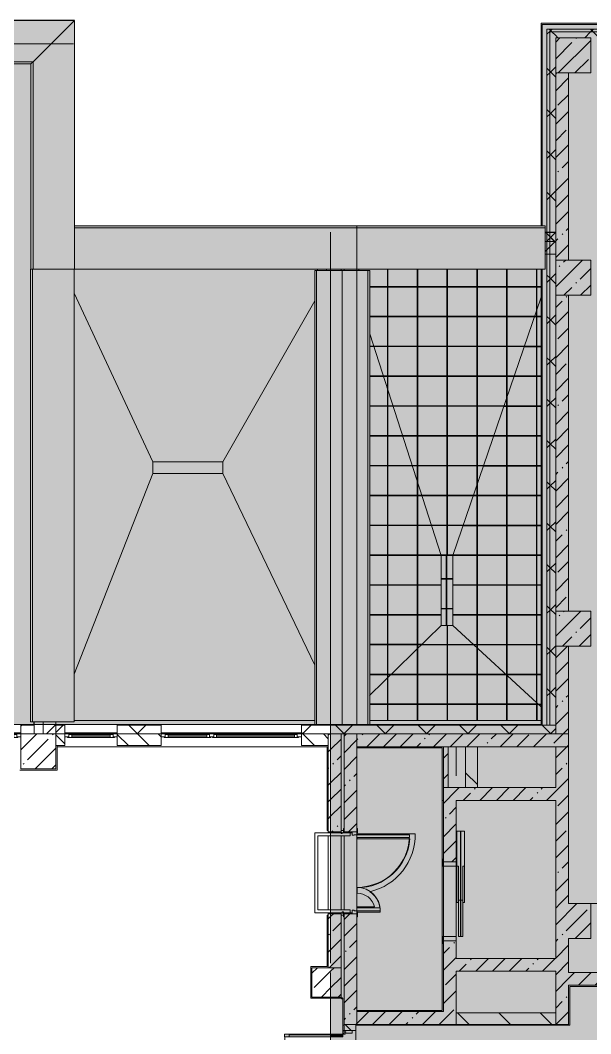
# Model space of a CAD drawing. Header units: millimetres. Extents: x -8624 to 200327, y -8553 to 29000.
# Drawn here: x 33000 to 42760, y 10073 to 27400 of the extents above; entities that cross this region are included whole.
import ezdxf

# ---------------------------------------------------------------- set-up
doc = ezdxf.new("R2010")
doc.units = ezdxf.units.MM
doc.linetypes.add('200_ШТРИХ__ш1_п0_6_', pattern=[800, 500, -300])
doc.linetypes.add('Осевая', pattern=[15875, 3175, -2381.25, 7937.5, -2381.25])
for name, color, linetype, lineweight in [('A-DETL', 7, 'Continuous', 5), ('A-DETL-MBND-1', 7, '200_ШТРИХ__ш1_п0_6_', 9), ('A-GENM', 7, 'Continuous', 5), ('A-GLAZ', 7, 'Continuous', 5), ('A-ROOF-PATT', 7, 'Continuous', 5), ('A-WALL', 7, 'Continuous', 5), ('A-WALL-3', 7, 'Continuous', 9), ('I-WALL', 7, 'Continuous', 5), ('S-COLS', 7, 'Continuous', 5), ('Оси', 7, 'Continuous', 9), ('Оси-2', 7, 'Осевая', 9)]:
    doc.layers.add(name, color=color, linetype=linetype, lineweight=lineweight)
doc.layers.add('A-DETL-GENF-1', color=7, linetype='Continuous', lineweight=9, true_color=0xc0c0c0, transparency=0.4)
for name, color, linetype, lineweight, true_color in [('A-DETL-GENF-2', 7, 'Continuous', 5, 0xaaaaaa), ('A-DETL-GENF-3', 7, 'Continuous', 5, 0xb7b7b7), ('A-DETL-GENF-4', 7, 'Continuous', 5, 0xe2e2e2), ('A-DOOR-1', 7, 'Continuous', 5, 0xaaaaaa), ('A-DOOR-2', 7, 'Continuous', 5, 0xe2e2e2), ('A-DOOR-3', 7, 'Continuous', 5, 0xb7b7b7), ('A-DOOR-FRAM-1', 7, 'Continuous', 5, 0xe2e2e2), ('A-DOOR-FRAM-3', 7, 'Continuous', 5, 0xb7b7b7), ('A-FLOR-1', 7, 'Continuous', 5, 0xb7b7b7), ('A-FLOR-2', 7, 'Continuous', 5, 0xaaaaaa), ('A-GENM-1', 7, 'Continuous', 5, 0x737373), ('A-GENM-2', 7, 'Continuous', 5, 0xa1a1a1), ('A-GLAZ-CWMG-1', 7, 'Continuous', 5, 0x737373), ('A-ROOF-1', 7, 'Continuous', 5, 0x737373), ('A-WALL-1', 7, 'Continuous', 5, 0x737373), ('A-WALL-2', 7, 'Continuous', 9, 0x737373), ('I-WALL-2', 7, 'Continuous', 5, 0x737373), ('I-WALL-4', 7, 'Continuous', 5, 0xa1a1a1), ('S-COLS-1', 7, 'Continuous', 5, 0x737373)]:
    doc.layers.add(name, color=color, linetype=linetype, lineweight=lineweight, true_color=true_color)
pattern_1 = [(45, (0, 0), (-353.5534, 353.5534), []), (135, (0, 0), (-353.5534, -353.5534), [])]
pattern_2 = [(45, (0, 0), (-285.123, 285.123), []), (45, (285.12, 0), (-285.123, 285.123), [504.031, -100.806, 16.764, -84.042])]
pattern_3 = [(45, (-38240, -10950), (-285.123, 285.123), []), (45, (-37954.88, -10950), (-285.123, 285.123), [504.031, -100.806, 16.764, -84.042])]
pattern_4 = [(135, (0, 0), (-353.5534, -353.5534), [])]

# ---------------------------------------------------------------- blocks, each defined once
blk = doc.blocks.new('парапет1 - парапет-18629556-3_1_2_птичка копия 1')
at = {"layer": 'A-GENM'}
blk.add_line((-2411, 27400), (33928, 27400), dxfattribs=at)
at = {"layer": 'A-GENM-1'}
for p, q in [((33926, 27398), (33219, 26691)), ((33928, 27398), (33928, 23147)), ((33219, 26691), (-1702, 26691)), ((33219, 26691), (33183, 26655)), ((33219, 23147), (33219, 26691)), ((-1665, 26654), (33182, 26654)), ((33182, 26654), (33182, 23147)), ((33928, 23147), (33920, 23147))]:
    blk.add_line(p, q, dxfattribs=at)
blk.add_open_spline([(33183, 26655), (33182, 26654), (33182, 26654), (33182, 26654), (33182, 26654)], degree=3, dxfattribs=at)
blk = doc.blocks.new('BSC_Колонна _Прямоугольная - 600х600-V22-3_1_2_птичка копия 1')
at = {"layer": 'S-COLS'}
h = blk.add_hatch(dxfattribs=at)
h.set_pattern_fill('FP_32', color=256, style=0, pattern_type=2)
h.set_pattern_definition([(45, (-42460, -26800), (-285.123, 285.123), []), (45, (-42174.88, -26800), (-285.123, 285.123), [504.031, -100.806, 16.764, -84.042])])
h.paths.add_polyline_path([(-300, -300), (300, -300), (300, 300), (-300, 300), (-300, 231)])
at = {"layer": 'S-COLS-1'}
for p, q in [((300, 300), (-300, 300)), ((-300, 300), (-300, -300)), ((300, -300), (300, 300)), ((-300, -300), (300, -300))]:
    blk.add_line(p, q, dxfattribs=at)
blk = doc.blocks.new('BSC_Колонна _Прямоугольная - 600х600-V27-3_1_2_птичка копия 1')
at = {"layer": 'S-COLS'}
h = blk.add_hatch(dxfattribs=at)
h.set_pattern_fill('FP_38', color=256, style=0, pattern_type=2)
h.set_pattern_definition([(45, (-42460, -17000), (-285.123, 285.123), []), (45, (-42174.88, -17000), (-285.123, 285.123), [504.031, -100.806, 16.764, -84.042])])
h.paths.add_polyline_path([(-300, -300), (300, -300), (300, 300), (-300, 300)])
at = {"layer": 'S-COLS-1'}
for p, q in [((300, 300), (-300, 300)), ((-300, 300), (-300, -300)), ((300, -300), (300, 300)), ((-300, -300), (300, -300))]:
    blk.add_line(p, q, dxfattribs=at)
blk = doc.blocks.new('BSC_Колонна _Прямоугольная - 600х600-V28-3_1_2_птичка копия 1')
at = {"layer": 'S-COLS'}
h = blk.add_hatch(dxfattribs=at)
h.set_pattern_fill('FP_39', color=256, style=0, pattern_type=2)
h.set_pattern_definition([(45, (-42460, -23000), (-285.123, 285.123), []), (45, (-42174.88, -23000), (-285.123, 285.123), [504.031, -100.806, 16.764, -84.042])])
h.paths.add_polyline_path([(-300, -300), (300, -300), (300, 300), (-300, 300), (-300, 16)])
at = {"layer": 'S-COLS-1'}
for p, q in [((300, 300), (-300, 300)), ((-300, 300), (-300, -300)), ((300, -300), (300, 300)), ((-300, -300), (300, -300))]:
    blk.add_line(p, q, dxfattribs=at)
blk = doc.blocks.new('BSC_Колонна _Прямоугольная - 600х600-V43-3_1_2_птичка копия 1')
at = {"layer": 'S-COLS'}
h = blk.add_hatch(dxfattribs=at)
h.set_pattern_fill('FP_51', color=256, style=0, pattern_type=2)
h.set_pattern_definition([(45, (-33310, -14900), (-285.123, 285.123), []), (45, (-33024.88, -14900), (-285.123, 285.123), [504.031, -100.806, 16.764, -84.042])])
h.paths.add_polyline_path([(-270, -300), (300, -300), (300, 300), (-300, 300), (-300, -300)])
for p, q in [((300, 300), (-300, 300)), ((-300, 300), (-300, -300)), ((300, -300), (300, 300)), ((-300, -300), (300, -300))]:
    blk.add_line(p, q, dxfattribs=at)
blk = doc.blocks.new('110_Дверь_СКБ_2Ст - Д-2 1450x2100h_Лестничная клетка EIS60-31576737-3_1_2_птичка копия 1')
at = {"layer": 'A-DOOR-2'}
for points in [[(-587.5, 612.7), (-587.5, 1010), (-637.5, 1010), (-637.5, 110), (-587.5, 110)], [(662.5, 110), (662.5, 510), (612.5, 510), (612.5, 110)], [(712.5, 30), (697.5, 30), (697.5, -110), (712.5, -110)]]:
    blk.add_hatch(color=256, dxfattribs=at).paths.add_polyline_path(points)
h = blk.add_hatch(color=256, dxfattribs=at)
h.paths.add_polyline_path([(712.5, 110), (662.5, 110), (662.5, 60), (652.5, 60), (652.5, 30), (712.5, 30)])
h.paths.add_polyline_path([(-627.5, 30), (-627.5, 60), (-637.5, 60), (-637.5, 110), (-687.5, 110), (-687.5, 30)])
at = {"layer": 'A-DOOR-FRAM-1'}
for points in [[(-672.5, 110), (-672.5, 118), (-742.5, 118), (-742.5, 110)], [(-672.5, 30), (-687.5, 30), (-687.5, -110), (-672.5, -110)], [(767.5, 110), (767.5, 118), (697.5, 118), (697.5, 110), (718.2, 110)], [(-672.5, -110), (-742.5, -110), (-742.5, -118), (-672.5, -118)], [(767.5, -118), (767.5, -110), (697.5, -110), (697.5, -118), (718.2, -118)]]:
    blk.add_hatch(color=256, dxfattribs=at).paths.add_polyline_path(points)
at = {"layer": 'A-DOOR-3'}
for p, q in [((-637.5, 1010), (-637.5, 110)), ((-587.5, 1010), (-637.5, 1010)), ((-587.5, 110), (-587.5, 1010)), ((662.5, 510), (612.5, 510)), ((612.5, 510), (612.5, 110)), ((662.5, 110), (662.5, 510)), ((-637.5, 110), (-587.5, 110)), ((612.5, 110), (662.5, 110))]:
    blk.add_line(p, q, dxfattribs=at)
for centre, radius, start, end in [((-637.5, 110), 900, 0, 90), ((662.5, 110), 400, 90, 180)]:
    blk.add_arc(centre, radius, start, end, dxfattribs=at)
at = {"layer": 'A-DOOR-FRAM-3'}
for p, q in [((-672.5, 118), (-742.5, 118)), ((-742.5, 118), (-742.5, 110)), ((-742.5, 110), (-672.5, 110)), ((-637.5, 110), (-687.5, 110)), ((-687.5, 110), (-687.5, 30)), ((-687.5, 30), (-627.5, 30)), ((-672.5, 30), (-687.5, 30)), ((-687.5, 30), (-687.5, -110)), ((-672.5, 110), (-672.5, 118)), ((-672.5, -110), (-672.5, 30)), ((-637.5, 60), (-637.5, 110)), ((-627.5, 60), (-637.5, 60)), ((-627.5, 30), (-627.5, 60)), ((662.5, 60), (652.5, 60)), ((652.5, 60), (652.5, 30)), ((652.5, 30), (712.5, 30)), ((662.5, 110), (662.5, 60)), ((712.5, 110), (662.5, 110)), ((767.5, 118), (697.5, 118)), ((697.5, 118), (697.5, 110)), ((697.5, 110), (767.5, 110)), ((712.5, 30), (697.5, 30)), ((697.5, 30), (697.5, -110)), ((712.5, 30), (712.5, 110)), ((712.5, -110), (712.5, 30)), ((767.5, 110), (767.5, 118)), ((-672.5, -110), (-742.5, -110)), ((-742.5, -110), (-742.5, -118)), ((-742.5, -118), (-672.5, -118)), ((-687.5, -110), (-672.5, -110)), ((-672.5, -118), (-672.5, -110)), ((697.5, -110), (712.5, -110)), ((767.5, -110), (697.5, -110)), ((697.5, -110), (697.5, -118)), ((697.5, -118), (767.5, -118)), ((767.5, -118), (767.5, -110))]:
    blk.add_line(p, q, dxfattribs=at)
blk = doc.blocks.new('Gfhfgtnyfz rhsirf 1 - Gfhfgtnyfz rhsirf 3-21026214-3_1_2_птичка копия 1')
at = {"layer": 'A-GENM-1'}
for p, q in [((38057, 23120), (38057, 15358)), ((38057, 23120), (38058, 23120)), ((38058, 23120), (38090, 23120)), ((38090, 23120), (38330, 23120)), ((38090, 23120), (38090, 15358)), ((38780, 23120), (38966, 23120)), ((38966, 23120), (38998, 23120)), ((38966, 15358), (38966, 23120)), ((38998, 23120), (38999, 23120)), ((38999, 15358), (38999, 23120))]:
    blk.add_line(p, q, dxfattribs=at)
at = {"layer": 'A-GENM-2'}
for p, q in [((38330, 23120), (38528, 23120)), ((38528, 23120), (38780, 23120)), ((38528, 15358), (38528, 23120))]:
    blk.add_line(p, q, dxfattribs=at)
blk = doc.blocks.new('парапет6 - парапет-21094616-3_1_2_птичка копия 1')
at = {"layer": 'A-GENM-1'}
for p, q in [((33173, 23147), (33173, 15407)), ((33173, 23147), (33174, 23147)), ((33174, 23147), (33211, 23147)), ((33211, 23147), (33920, 23147)), ((33211, 23147), (33211, 15407)), ((33920, 15407), (33920, 23147)), ((33174, 15407), (33173, 15407)), ((33211, 15407), (33174, 15407)), ((33920, 15407), (33211, 15407))]:
    blk.add_line(p, q, dxfattribs=at)
blk = doc.blocks.new('120_Окно_СКБ_1Ст - 120_Окно_СКБ_1Ст 900х2500_h_-20664874-3_1_2_птичка копия 1')
at = {"layer": 'A-GLAZ'}
for p, q in [((-450, -127), (-450, -57)), ((-450, -57), (-380, -57)), ((450, -57), (-450, -57)), ((-380, -127), (-450, -127)), ((-450, -127), (-400, -127)), ((-380, -127), (-400, -127)), ((-400, -127), (-400, -137)), ((-400, -137), (400, -137)), ((400, -137), (-400, -137)), ((-380, -57), (-380, -127)), ((380, -87), (-380, -87)), ((-380, -87), (-380, -127)), ((-330, -137), (-330, -87)), ((-330, -107), (330, -107)), ((330, -117), (-330, -117)), ((330, -137), (330, -87)), ((380, -127), (380, -57)), ((380, -57), (450, -57)), ((380, -127), (380, -87)), ((450, -127), (380, -127)), ((400, -127), (380, -127)), ((400, -127), (450, -127)), ((400, -137), (400, -127)), ((450, -57), (450, -127))]:
    blk.add_line(p, q, dxfattribs=at)
blk = doc.blocks.new('120_Окно_СКБ_1Ст - 120_Окно_СКБ_1Ст_900х2500_h_-20705657-3_1_2_птичка копия 1')
at = {"layer": 'A-GLAZ'}
for p, q in [((-450, -127), (-450, -57)), ((-450, -57), (-380, -57)), ((450, -57), (-450, -57)), ((-380, -127), (-450, -127)), ((-450, -127), (-400, -127)), ((-380, -127), (-400, -127)), ((-400, -127), (-400, -137)), ((-400, -137), (400, -137)), ((400, -137), (-400, -137)), ((-380, -57), (-380, -127)), ((380, -87), (-380, -87)), ((-380, -87), (-380, -127)), ((-330, -137), (-330, -87)), ((-330, -107), (330, -107)), ((330, -117), (-330, -117)), ((330, -137), (330, -87)), ((380, -127), (380, -57)), ((380, -57), (450, -57)), ((380, -127), (380, -87)), ((450, -127), (380, -127)), ((400, -127), (380, -127)), ((400, -127), (450, -127)), ((400, -137), (400, -127)), ((450, -57), (450, -127))]:
    blk.add_line(p, q, dxfattribs=at)
blk = doc.blocks.new('120_Окно_СКБ_2Ст - 120_Окно_СКБ_2Ст 2400х2500 _мал створка слева_-22817474-3_1_2_птичка копия 1')
at = {"layer": 'A-GLAZ'}
for p, q in [((-1130, 127), (-1200, 127)), ((-1200, 127), (-1200, 57)), ((-1200, 127), (-1150, 127)), ((-1200, 57), (-1130, 57)), ((1200, 57), (-1200, 57)), ((-1150, 127), (-1150, 137)), ((-1150, 137), (320, 137)), ((320, 137), (-1150, 137)), ((-1130, 127), (-1150, 127)), ((-1130, 57), (-1130, 127)), ((-1130, 87), (-1130, 127)), ((300, 87), (-1130, 87)), ((-1080, 137), (-1080, 87)), ((250, 117), (-1080, 117)), ((-1080, 107), (250, 107)), ((250, 137), (250, 87)), ((370, 127), (300, 127)), ((300, 127), (300, 57)), ((300, 127), (300, 87)), ((320, 127), (300, 127)), ((300, 57), (370, 57)), ((320, 137), (320, 127)), ((320, 127), (350, 127)), ((350, 127), (350, 137)), ((350, 137), (1150, 137)), ((1150, 137), (350, 137)), ((370, 127), (350, 127)), ((370, 57), (370, 127)), ((370, 87), (370, 127)), ((1130, 87), (370, 87)), ((420, 137), (420, 87)), ((1080, 117), (420, 117)), ((420, 107), (1080, 107)), ((1080, 137), (1080, 87)), ((1200, 127), (1130, 127)), ((1130, 127), (1130, 57)), ((1130, 127), (1130, 87)), ((1150, 127), (1130, 127)), ((1130, 57), (1200, 57)), ((1150, 137), (1150, 127)), ((1150, 127), (1200, 127)), ((1200, 57), (1200, 127))]:
    blk.add_line(p, q, dxfattribs=at)
blk = doc.blocks.new('BSC_Колонна _Прямоугольная - 500х500-V125-3_1_2_птичка копия 1')
at = {"layer": 'S-COLS'}
h = blk.add_hatch(dxfattribs=at)
h.set_pattern_fill('FP_101', color=256, style=0, pattern_type=2)
h.set_pattern_definition(pattern_3)
h.paths.add_polyline_path([(-250, -250), (70, -250), (70, 250), (-250, 250)])
h = blk.add_hatch(dxfattribs=at)
h.set_pattern_fill('FP_101', color=256, style=0, pattern_type=2)
h.set_pattern_definition(pattern_3)
h.paths.add_polyline_path([(70, -250), (250, -250), (250, 250), (70, 250)])
for p, q in [((70, 250), (-250, 250)), ((-250, 250), (-250, -250)), ((-250, -250), (70, -250))]:
    blk.add_line(p, q, dxfattribs=at)
at = {"layer": 'S-COLS-1'}
for p, q in [((250, 250), (70, 250)), ((250, -250), (250, 250)), ((70, -250), (250, -250))]:
    blk.add_line(p, q, dxfattribs=at)
blk = doc.blocks.new('парапет10 - парапет-22960140-3_1_2_птичка копия 1')
at = {"layer": 'A-GENM'}
blk.add_line((41910, 23888), (33929, 23888), dxfattribs=at)
at = {"layer": 'A-GENM-1'}
for p, q in [((33929, 23851), (38310, 23851)), ((38760, 23851), (41980, 23851)), ((41980, 23888), (41911, 23888)), ((41980, 23888), (41980, 23887)), ((41980, 23887), (41980, 23851)), ((41980, 23846), (41980, 23142)), ((38310, 23142), (33920, 23142)), ((41980, 23142), (38760, 23142))]:
    blk.add_line(p, q, dxfattribs=at)
at = {"layer": 'A-GENM-2'}
for p, q in [((38310, 23851), (38760, 23851)), ((38760, 23142), (38310, 23142))]:
    blk.add_line(p, q, dxfattribs=at)
blk = doc.blocks.new('DOR_Дверь лифта - 1350х2050h-V136-3_1_2_птичка копия 1')
at = {"layer": 'A-DOOR-3'}
for p, q in [((-600, 125), (-720, 125)), ((-720, 125), (-720, 110)), ((-720, 110), (-600, 110)), ((-675, 110), (-675, -110)), ((-600, 110), (-675, 110)), ((-600, 110), (-600, 125)), ((355, 110), (-600, 110)), ((-600, 110), (-600, -110)), ((600, 110), (358, 110)), ((720, 125), (600, 125)), ((600, 125), (600, 110)), ((600, -110), (600, 110)), ((675, 110), (600, 110)), ((600, 110), (720, 110)), ((675, -110), (675, 110)), ((720, 110), (720, 125)), ((-675, -110), (-600, -110)), ((-600, -110), (600, -110)), ((-600, -150), (-600, -180)), ((20, -150), (-600, -150)), ((-20, -120), (-20, -150)), ((600, -120), (-20, -120)), ((-20, -150), (600, -150)), ((20, -180), (20, -150)), ((600, -110), (675, -110)), ((600, -150), (600, -120)), ((-600, -180), (20, -180)), ((-600, -190), (-600, -220)), ((20, -190), (-600, -190)), ((-600, -220), (20, -220)), ((-20, -220), (-20, -250)), ((600, -220), (-20, -220)), ((-20, -250), (600, -250)), ((20, -220), (20, -190)), ((600, -250), (600, -220))]:
    blk.add_line(p, q, dxfattribs=at)
at = {"layer": 'A-DOOR-FRAM-3'}
for p, q in [((600, -117), (600, -120)), ((1203, -117), (600, -117)), ((600, -120), (1200, -120)), ((1200, -120), (1200, -180)), ((1203, -183), (1203, -117)), ((1200, -180), (20, -180)), ((20, -180), (20, -183)), ((20, -183), (1203, -183)), ((1203, -187), (20, -187)), ((20, -187), (20, -190)), ((20, -190), (1200, -190)), ((600, -250), (600, -253)), ((1200, -250), (600, -250)), ((600, -253), (1203, -253)), ((1200, -190), (1200, -250)), ((1203, -253), (1203, -187))]:
    blk.add_line(p, q, dxfattribs=at)
blk = doc.blocks.new('Дверь_Витражная_остекление_ - ДВН_ДАО_Главный вход_1800 в свету 5-32258809-3_1_2_птичка копия 1')
at = {"layer": 'A-DETL-GENF-4'}
for points in [[(-948, -56), (-948, -20), (-993, -20), (-993, -226), (-948, -226), (-948, -162)], [(1042, -226), (1042, -20), (997, -20), (997, -226)], [(-948, -1013), (-948, -226), (-993, -226), (-993, -1013)], [(1042, -226), (997, -226), (997, -1013), (1042, -1013)]]:
    blk.add_hatch(color=256, dxfattribs=at).paths.add_polyline_path(points)
at = {"layer": 'A-DETL-GENF-2'}
for p, q in [((-993, -1013), (-993, -226)), ((-993, -226), (-993, -1013)), ((-983, -933), (-983, -226)), ((-948, -1013), (-948, -226)), ((-948, -1013), (-948, -226)), ((989, -933), (989, -226)), ((997, -1013), (997, -226)), ((997, -226), (997, -1013)), ((1033, -933), (1033, -226)), ((1042, -1013), (1042, -226)), ((1042, -1013), (1042, -226)), ((-993, -933), (-948, -933)), ((-993, -1013), (-948, -1013)), ((-993, -1013), (-948, -1013)), ((1042, -933), (997, -933)), ((1042, -1013), (997, -1013)), ((997, -1013), (1042, -1013))]:
    blk.add_line(p, q, dxfattribs=at)
at = {"layer": 'A-DETL-GENF-3'}
for p, q in [((-948, -20), (-993, -20)), ((-993, -226), (-993, -20)), ((-948, -20), (-993, -20)), ((-993, -20), (-993, -226)), ((-993, -100), (-948, -100)), ((-983, -226), (-983, -100)), ((-948, -226), (-948, -20)), ((-948, -226), (-948, -20)), ((989, -226), (989, -100)), ((997, -226), (997, -20)), ((997, -20), (997, -226)), ((1042, -100), (997, -100)), ((1033, -226), (1033, -100)), ((1042, -226), (1042, -20)), ((1042, -226), (1042, -20))]:
    blk.add_line(p, q, dxfattribs=at)
at = {"layer": 'A-DOOR-1'}
for p, q in [((-993, -1013), (-993, -226)), ((993, -1013), (993, -226))]:
    blk.add_line(p, q, dxfattribs=at)
for centre, start, end in [((993, -20), 208.9884, 212.16), ((993, -20), 218.4779, 270), ((-993, -20), 270, 285.599)]:
    blk.add_arc(centre, 993, start, end, dxfattribs=at)
at = {"layer": 'A-DOOR-3'}
for p, q in [((-1043, 20), (-993, 20)), ((-1043, -20), (-1043, 20)), ((-993, 20), (-993, -20)), ((993, 20), (1042, 20)), ((993, -20), (993, 20)), ((1042, 20), (1042, -20)), ((-993, -20), (-1043, -20)), ((-993, -226), (-993, -20)), ((993, -226), (993, -20)), ((1042, -20), (993, -20))]:
    blk.add_line(p, q, dxfattribs=at)
blk = doc.blocks.new('Прямоугольный импост - Импост структурный с накладкой - 160мм Темный-32469899-3_1_2_птичка копия 1')
at = {"layer": 'A-GLAZ-CWMG-1'}
for p, q in [((0, 17), (-50, 17)), ((-50, 17), (-50, 0)), ((-50, 0), (-40, 0)), ((-40, 0), (-40, -40)), ((-10, -40), (-10, 0)), ((-10, 0), (0, 0)), ((0, 0), (0, 17)), ((-40, -40), (-50, -40)), ((-50, -40), (-50, -140)), ((-50, -140), (0, -140)), ((0, -40), (-10, -40)), ((0, -140), (0, -40))]:
    blk.add_line(p, q, dxfattribs=at)

msp = doc.modelspace()

# ---------------------------------------------------------------- hatches: boundary and pattern name
at = {"layer": 'A-DETL-GENF-1'}
for points in [[(-295.9, 14774.9), (-268, 14774.9), (-268, 15358), (38760, 15358), (38760, 23888.3), (33928.1, 23888.3), (33928.1, 27398.1), (-2409.1, 27398.1), (-2409.1, 14774.9), (-740.4, 14774.9)], [(73932, -251.7), (75850, -251.7), (75850, 3288.3), (84570, 3288.3), (84570, 27348.3), (41910, 27348.3), (41910, 23888.3), (38310.1, 23888.3), (38310.1, -251.7), (72154, -251.7)]]:
    msp.add_hatch(color=256, dxfattribs=at).paths.add_polyline_path(points)
at = {"layer": 'A-ROOF-PATT'}
h = msp.add_hatch(dxfattribs=at)
h.set_pattern_fill('FP_110', color=256, style=0, pattern_type=2)
h.set_pattern_definition([(0, (15.1, -96.4), (0, 509.904), []), (0, (15.1, -106.4), (0, 509.904), []), (90, (20.1, -101.4), (-510, 3e-14), []), (90, (10.1, -101.4), (-510, 3e-14), [])])
h.paths.add_polyline_path([(40200, 18250), (40400, 18250), (41910, 22668.2), (41910, 23141.9), (38790, 23141.9), (38790, 23120.1), (38978.7, 23120.1), (38978.7, 22038.8), (40151.6, 18400.1)])
h = msp.add_hatch(dxfattribs=at)
h.set_pattern_fill('FP_107', color=256, style=0, pattern_type=2)
h.set_pattern_definition([(270, (86.6, -106.3), (509.179, 3e-14), []), (270, (76.6, -106.3), (509.179, 3e-14), []), (0, (81.6, -111.3), (0, 510), []), (0, (81.6, -101.3), (0, 510), [])])
h.paths.add_polyline_path([(41910, 15660.1), (41910, 22668.2), (40400, 18250), (40400, 17050), (41395.1, 16134)])
h = msp.add_hatch(dxfattribs=at)
h.set_pattern_fill('FP_108', color=256, style=0, pattern_type=2)
h.set_pattern_definition([(90, (82, -1125), (-509.077, 3e-14), []), (90, (92, -1125), (-509.077, 3e-14), []), (180, (87, -1120), (-6e-14, -510), []), (180, (87, -1130), (-6e-14, -510), [])])
h.paths.add_polyline_path([(38978.7, 15858.1), (40200, 17050), (40200, 18250), (38978.7, 22038.8), (38978.7, 16134)])
h = msp.add_hatch(dxfattribs=at)
h.set_pattern_fill('FP_111', color=256, style=0, pattern_type=2)
h.set_pattern_definition([(0, (0, 5), (0, 510), []), (0, (0, -5), (0, 510), []), (90, (5, 0), (-510, 3e-14), []), (90, (-5, 0), (-510, 3e-14), [])])
h.paths.add_polyline_path([(40400, 17050), (40400, 18250), (40200, 18250), (40200, 17050)])
h = msp.add_hatch(dxfattribs=at)
h.set_pattern_fill('FP_109', color=256, style=0, pattern_type=2)
h.set_pattern_definition([(180, (15.94, -79.3), (-6e-14, -509.031), []), (180, (15.94, -69.3), (-6e-14, -509.031), []), (270, (10.94, -74.3), (510, 3e-14), []), (270, (20.94, -74.3), (510, 3e-14), [])])
h.paths.add_polyline_path([(40400, 15430), (41910, 15430), (41910, 15660.1), (40400, 17050), (40200, 17050), (38978.7, 15858.1), (38978.7, 15430), (40151.6, 15430)])
at = {"layer": 'A-WALL'}
h = msp.add_hatch(dxfattribs=at)
h.set_pattern_fill('FP_27', color=256, style=0, pattern_type=2)
h.set_pattern_definition(pattern_1)
h.paths.add_polyline_path([(42010, 15350), (42060, 15350), (42060, 27250), (42010, 27250), (42010, 15358)])
h = msp.add_hatch(dxfattribs=at)
h.set_pattern_fill('FP_27', color=256, style=0, pattern_type=2)
h.set_pattern_definition(pattern_1)
h.paths.add_polyline_path([(84516.2, 27200), (84570, 27200), (84570, 27250), (80350, 27250), (80350, 27200), (84155, 27200)])
h.paths.add_polyline_path([(76598.8, 27200), (77250, 27200), (77250, 27250), (76350, 27250), (76350, 27200)])
h.paths.add_polyline_path([(65931.4, 27200), (67110, 27200), (67110, 27250), (62860, 27250), (62860, 27200), (65042.4, 27200)])
h.paths.add_polyline_path([(69610, 27200), (70810, 27200), (70810, 27250), (69610, 27250)])
h.paths.add_polyline_path([(61486.6, 27200), (61960, 27200), (61960, 27250), (59860, 27250), (59860, 27200), (60597.6, 27200)])
h.paths.add_polyline_path([(72910, 27200), (74250, 27200), (74250, 27250), (72910, 27250)])
h.paths.add_polyline_path([(57930.7, 27200), (58960, 27200), (58960, 27250), (57860, 27250), (57860, 27200)])
h.paths.add_polyline_path([(53260, 27200), (54760, 27200), (54760, 27250), (53260, 27250)])
h.paths.add_polyline_path([(50760, 27200), (50760, 27250), (49660.3, 27250), (49660.3, 27200), (49930.1, 27200)])
h.paths.add_polyline_path([(42060, 27200), (44560, 27200), (44560, 27250), (42060, 27250)])
h.paths.add_polyline_path([(48152.2, 27200), (48760.3, 27200), (48760.3, 27250), (47660, 27250), (47660, 27200)])
h = msp.add_hatch(dxfattribs=at)
h.set_pattern_fill('FP_27', color=256, style=0, pattern_type=2)
h.set_pattern_definition(pattern_1)
h.paths.add_polyline_path([(42160, 15350), (42160, 27200), (42060, 27200), (42060, 15350)])
h = msp.add_hatch(dxfattribs=at)
h.set_pattern_fill('FP_27', color=256, style=0, pattern_type=2)
h.set_pattern_definition(pattern_1)
h.paths.add_polyline_path([(84480, 27100), (84570, 27100), (84570, 27200), (80350, 27200), (80350, 27100), (84155, 27100)])
h.paths.add_polyline_path([(66820.3, 27100), (67110, 27100), (67110, 27200), (62860, 27200), (62860, 27100), (66375.8, 27100)])
h.paths.add_polyline_path([(69610, 27100), (70810, 27100), (70810, 27200), (69610, 27200)])
h.paths.add_polyline_path([(72910, 27100), (74250, 27100), (74250, 27200), (72910, 27200)])
h.paths.add_polyline_path([(76598.8, 27100), (77250, 27100), (77250, 27200), (76350, 27200), (76350, 27100)])
h.paths.add_polyline_path([(61960, 27100), (61960, 27200), (59860, 27200), (59860, 27100), (61486.6, 27100)])
h.paths.add_polyline_path([(58960, 27100), (58960, 27200), (57860, 27200), (57860, 27100), (57930.7, 27100)])
h.paths.add_polyline_path([(54374.9, 27100), (54760, 27100), (54760, 27200), (53260, 27200), (53260, 27100), (53486, 27100)])
h.paths.add_polyline_path([(50760, 27100), (50760, 27200), (49660.3, 27200), (49660.3, 27100), (49930.1, 27100)])
h.paths.add_polyline_path([(42160, 27100), (44560, 27100), (44560, 27200), (42160, 27200)])
h.paths.add_polyline_path([(48152.2, 27100), (48760.3, 27100), (48760.3, 27200), (47660, 27200), (47660, 27100)])
h = msp.add_hatch(dxfattribs=at)
h.set_pattern_fill('FP_27', color=256, style=0, pattern_type=2)
h.set_pattern_definition(pattern_1)
h.paths.add_polyline_path([(42160, 23620), (42160, 23770), (41980, 23770), (41980, 23620)])
h = msp.add_hatch(dxfattribs=at)
h.set_pattern_fill('FP_27', color=256, style=0, pattern_type=2)
h.set_pattern_definition(pattern_1)
h.paths.add_polyline_path([(25603.3, 15200), (32110, 15200), (32110, 15350), (30017, 15349), (30017, 15288), (30010, 15285), (29237, 15288), (29237, 15350), (25610.3, 15349), (25610.3, 15288), (25603.3, 15285), (24430.3, 15288), (24430.3, 15350), (19790, 15349), (19790, 15288), (19783, 15285), (19010, 15288), (19010, 15350), (14783, 15349), (14783, 15288), (14776, 15285), (14603, 15288), (14602.8, 15350), (12860, 15350), (12860, 15200), (25594, 15200)])
h.paths.add_polyline_path([(38310.1, 15200), (38310.1, 15350), (37810, 15350), (37810, 15200), (37929.2, 15200)])
h.paths.add_polyline_path([(35410, 15200), (35410, 15350), (34660, 15350), (34660, 15200), (34817.9, 15200)])
h.paths.add_polyline_path([(33040, 15200), (33240, 15200), (33235, 15350), (33010, 15350), (33010, 15200)])
h.paths.add_polyline_path([(4660, 15200), (6760, 15200), (6760, 15350), (40, 15350), (40, 15293), (-110, 15293), (-110, 15200), (4593.3, 15200)])
h.paths.add_polyline_path([(8260, 15200), (8260, 15350), (7660, 15350), (7660, 15200), (8149.2, 15200)])
h.paths.add_polyline_path([(9160, 15200), (9760, 15200), (9760, 15350), (9160, 15350)])
h.paths.add_polyline_path([(33760, 15200), (33760, 15350), (33610, 15350), (33610, 15200)])
h = msp.add_hatch(dxfattribs=at)
h.set_pattern_fill('FP_27', color=256, style=0, pattern_type=2)
h.set_pattern_definition(pattern_1)
h.paths.add_polyline_path([(40614.4, 15200), (42160, 15200), (42160, 15350), (38310.1, 15350), (38310.1, 15200), (40151.6, 15200)])
h = msp.add_hatch(dxfattribs=at)
h.set_pattern_fill('FP_25', color=256, style=0, pattern_type=2)
h.set_pattern_definition([(135, (0, 0), (-176.7767, -176.7767), [])])
h.paths.add_polyline_path([(35410, 15000), (35410, 15200), (34660, 15200), (34660, 15000), (34817.9, 15000)])
h.paths.add_polyline_path([(33610, 15000), (33760, 15000), (33760, 15200), (33610, 15200)])
h.paths.add_polyline_path([(37929.2, 15000), (38270, 15000), (38270, 15200), (37810, 15200), (37810, 15000)])
at = {"layer": 'I-WALL'}
h = msp.add_hatch(dxfattribs=at)
h.set_pattern_fill('FP_23', color=256, style=0, pattern_type=2)
h.set_pattern_definition(pattern_2)
h.paths.add_polyline_path([(42160, 15200), (42380, 15200), (42380, 16700), (42160, 16700), (42160, 16134)])
h.paths.add_polyline_path([(42160, 17300), (42380, 17300), (42380, 22700), (42160, 22700), (42160, 20722.3)])
h.paths.add_polyline_path([(42380, 23300), (42380, 26500), (42160, 26500), (42162.7, 23300)])
h = msp.add_hatch(dxfattribs=at)
h.set_pattern_fill('FP_23', color=256, style=0, pattern_type=2)
h.set_pattern_definition(pattern_2)
h.paths.add_polyline_path([(41980, 23400), (42160, 23400), (42160, 23620), (41980, 23620), (41980, 23590)])
h = msp.add_hatch(dxfattribs=at)
h.set_pattern_fill('FP_27', color=256, style=0, pattern_type=2)
h.set_pattern_definition(pattern_1)
h.paths.add_polyline_path([(33390, 15358), (33390, 15407.3), (33240, 15407.3), (33240, 15358)])
h = msp.add_hatch(dxfattribs=at)
h.set_pattern_fill('FP_27', color=256, style=0, pattern_type=2)
h.set_pattern_definition(pattern_1)
h.paths.add_polyline_path([(33240, 15200), (33390, 15200), (33390, 15358), (33240, 15358), (33240, 15350)])
h = msp.add_hatch(dxfattribs=at)
h.set_pattern_fill('FP_23', color=256, style=0, pattern_type=2)
h.set_pattern_definition(pattern_2)
h.paths.add_polyline_path([(33484.4, 15358), (33610, 15358), (33610, 15407.3), (33390, 15407.3), (33390, 15358)])
h = msp.add_hatch(dxfattribs=at)
h.set_pattern_fill('FP_23', color=256, style=0, pattern_type=2)
h.set_pattern_definition(pattern_2)
h.paths.add_polyline_path([(33610, 15200), (33610, 15358), (33390, 15358), (33390, 15200), (33484.4, 15200)])
h = msp.add_hatch(dxfattribs=at)
h.set_pattern_fill('FP_23', color=256, style=0, pattern_type=2)
h.set_pattern_definition(pattern_2)
h.paths.add_polyline_path([(38310.1, 11200), (38310.1, 12125), (38270, 12125), (38270, 11200)])
h.paths.add_polyline_path([(38270, 13525), (38310.1, 13525), (38310.1, 15200), (38270, 15200), (38270, 13839.9)])
h = msp.add_hatch(dxfattribs=at)
h.set_pattern_fill('FP_23', color=256, style=0, pattern_type=2)
h.set_pattern_definition(pattern_2)
h.paths.add_polyline_path([(38310.1, 11200), (38490, 11200), (38490, 12125), (38310.1, 12125), (38310.1, 11368.7)])
h.paths.add_polyline_path([(38373.7, 13525), (38490, 13525), (38490, 15200), (38310.1, 15200), (38310.1, 13525)])
h = msp.add_hatch(dxfattribs=at)
h.set_pattern_fill('FP_23', color=256, style=0, pattern_type=2)
h.set_pattern_definition(pattern_2)
h.paths.add_polyline_path([(38740, 10230), (38760, 10230), (38760, 12125), (38540, 12119.3), (38540, 10230)])
h.paths.add_polyline_path([(38710, 13525), (38760, 13525), (38760, 15200), (38540, 15200), (38540, 13525), (38680, 13525)])
h = msp.add_hatch(dxfattribs=at)
h.set_pattern_fill('FP_23', color=256, style=0, pattern_type=2)
h.set_pattern_definition(pattern_2)
h.paths.add_polyline_path([(40620, 14980), (42380, 14980), (42380, 15200), (38760, 15200), (38760, 14980), (40581.5, 14980)])
h = msp.add_hatch(dxfattribs=at)
h.set_pattern_fill('FP_28', color=256, style=0, pattern_type=2)
h.set_pattern_definition([(45, (0, 0), (-176.7767, 176.7767), [])])
h.paths.add_polyline_path([(40320, 14280), (40320, 14980), (40240, 14980), (40240, 14280)])
h = msp.add_hatch(dxfattribs=at)
h.set_pattern_fill('FP_26', color=256, style=0, pattern_type=2)
h.set_pattern_definition(pattern_4)
h.paths.add_polyline_path([(40820, 14280), (40820, 14980), (40620, 14980), (40620, 14280)])
h = msp.add_hatch(dxfattribs=at)
h.set_pattern_fill('FP_23', color=256, style=0, pattern_type=2)
h.set_pattern_definition(pattern_2)
h.paths.add_polyline_path([(42380, 10230), (42380, 11700), (42160, 11700), (42160, 10230)])
h.paths.add_polyline_path([(42380, 12300), (42380, 14980), (42160, 14980), (42160, 12300)])
h = msp.add_hatch(dxfattribs=at)
h.set_pattern_fill('FP_23', color=256, style=0, pattern_type=2)
h.set_pattern_definition(pattern_2)
h.paths.add_polyline_path([(40240, 10230), (40460, 10230), (40460, 11660), (40240, 11660), (40240, 10450)])
h.paths.add_polyline_path([(40460, 13010), (40460, 14280), (40240, 14280), (40240, 13010), (40287.8, 13010)])
h = msp.add_hatch(dxfattribs=at)
h.set_pattern_fill('FP_23', color=256, style=0, pattern_type=2)
h.set_pattern_definition(pattern_2)
h.paths.add_polyline_path([(42160, 14060), (42160, 14280), (40460, 14280), (40460, 14060), (41929.5, 14060)])
h = msp.add_hatch(dxfattribs=at)
h.set_pattern_fill('FP_23', color=256, style=0, pattern_type=2)
h.set_pattern_definition(pattern_2)
h.paths.add_polyline_path([(42160, 11140), (42160, 11360), (40460, 11360), (40460, 11140), (41929.5, 11140)])
h = msp.add_hatch(dxfattribs=at)
h.set_pattern_fill('FP_23', color=256, style=0, pattern_type=2)
h.set_pattern_definition(pattern_2)
h.paths.add_polyline_path([(44760, 10900), (44760, 11120), (42380, 11120), (42380, 10900)])
h = msp.add_hatch(dxfattribs=at)
h.set_pattern_fill('FP_23', color=256, style=0, pattern_type=2)
h.set_pattern_definition(pattern_2)
h.paths.add_polyline_path([(40240, 10230), (40240, 10450), (38760, 10450), (38760, 10230), (40151.6, 10230)])
h = msp.add_hatch(dxfattribs=at)
h.set_pattern_fill('FP_26', color=256, style=0, pattern_type=2)
h.set_pattern_definition(pattern_4)
h.paths.add_polyline_path([(42160, 10230), (42160, 10430), (40460, 10430), (40460, 10230), (41929.5, 10230)])
h = msp.add_hatch(dxfattribs=at)
h.set_pattern_fill('FP_26', color=256, style=0, pattern_type=2)
h.set_pattern_definition(pattern_4)
h.paths.add_polyline_path([(38740, 7900), (38740, 8000), (38540, 8000), (38540, 7900)])
h.paths.add_polyline_path([(38740, 10130), (38740, 10230), (38540, 10230), (38540, 10130)])
at = {"layer": 'S-COLS'}
h = msp.add_hatch(dxfattribs=at)
h.set_pattern_fill('FP_23', color=256, style=0, pattern_type=2)
h.set_pattern_definition(pattern_2)
h.paths.add_polyline_path([(42380, 11700), (42760, 11700), (42760, 12300), (42160, 12300), (42160, 11700)])

# ---------------------------------------------------------------- linework, layer by layer
at = {"layer": 'A-DETL'}
for p, q in [((33928.1, 27398.1), (-2409.1, 27398.1)), ((33928.1, 23888.3), (33928.1, 27398.1)), ((38310.1, 23888.3), (33928.1, 23888.3)), ((38760, 23888.3), (38310.1, 23888.3)), ((38760, 15358), (38760, 23888.3)), ((-268, 15358), (38310.1, 15358)), ((38310.1, 15358), (38760, 15358))]:
    msp.add_line(p, q, dxfattribs=at)
at = {"layer": 'A-DETL-MBND-1'}
msp.add_line((40460, 14980), (40460, 14280), dxfattribs=at)
at = {"layer": 'A-FLOR-1'}
for p, q in [((33919.6, 22736.6), (35267, 19850)), ((36467, 19850), (38037.4, 22605.7)), ((35267, 19850), (36467, 19850)), ((35267, 19650), (35267, 19850)), ((36467, 19650), (36467, 19850)), ((33919.6, 16218.6), (35267, 19650)), ((36467, 19650), (35267, 19650)), ((38037.5, 16374), (36467, 19650)), ((38038.1, 15430), (33919.6, 15430)), ((40220, 14960), (38760, 14960)), ((40220, 10470), (40220, 14960)), ((40240, 14060), (40220, 14060)), ((38532, 13550), (38490, 13550)), ((38091.4, 13458.5), (38641.4, 13458.5)), ((38641.4, 13508.5), (38509.5, 13508.5)), ((38641.4, 13458.5), (38641.4, 13508.5)), ((39756.2, 13491.9), (38761.4, 13491.9)), ((38761.4, 13491.9), (38761.4, 13475)), ((38761.4, 13425), (38761.4, 13401.9)), ((38761.4, 13401.9), (39663.7, 13401.9)), ((38761.4, 12567), (38761.4, 12477)), ((38641.4, 12188.5), (38091.4, 12188.5)), ((38641.4, 12140), (38641.4, 12188.5)), ((39058.5, 12240.8), (38761.4, 12240.8)), ((38761.4, 12240.8), (38761.4, 12225)), ((38761.4, 12175), (38761.4, 12150.8)), ((38761.4, 12150.8), (39155.8, 12150.8)), ((48160, 12300), (42760, 12300)), ((38490, 12100), (38532, 12100)), ((55797.8, 10880), (42400, 10880)), ((42400, 10880), (42400, 10220)), ((38520, 10129.4), (38520, 10680)), ((38760, 10470), (40220, 10470)), ((38540, 10220), (38519.5, 10220)), ((38519.5, 10220), (38519.5, 10129.7)), ((42400, 10220), (38740, 10220))]:
    msp.add_line(p, q, dxfattribs=at)
for centre, radius, start, end in [((38761.4, 13472), 905, 270, 355.56313), ((38761.4, 13472), 995, 282.67054, 1.1511), ((38761.4, 12172), 305, 13.0427, 90), ((38761.4, 12172), 395, 7.73102, 56.45952), ((38761.4, 12172), 395, 356.92799, 0.44718)]:
    msp.add_arc(centre, radius, start, end, dxfattribs=at)
at = {"layer": 'A-FLOR-2'}
for p, q in [((33630, 14980), (33630, 14580)), ((38250, 13550), (38250, 14980)), ((33630, 14580), (32990, 14580)), ((38270, 13550), (38250, 13550)), ((38489.5, 13508.5), (38041.4, 13508.5)), ((38041.4, 13508.5), (38041.4, 12138.5)), ((38091.4, 12188.5), (38091.4, 13458.5)), ((38041.4, 12138.5), (38509.5, 12138.5)), ((38250, 11220), (38250, 12100)), ((38250, 12100), (38270, 12100)), ((37970, 10680), (37970, 11220)), ((37970, 11220), (38250, 11220)), ((38494.5, 10680), (37970, 10680))]:
    msp.add_line(p, q, dxfattribs=at)
at = {"layer": 'A-ROOF-1'}
for p, q in [((41910, 22668.2), (40400, 18250)), ((40200, 18250), (38978.3, 22039.9)), ((40200, 17050), (40200, 18250)), ((40200, 18250), (40400, 18250)), ((40400, 18250), (40400, 17050)), ((38977.7, 15857.1), (40200, 17050)), ((40400, 17050), (40200, 17050)), ((40400, 17050), (41910.5, 15659.6)), ((41910.1, 15430), (38977.7, 15430))]:
    msp.add_line(p, q, dxfattribs=at)
at = {"layer": 'A-WALL'}
for p, q in [((41910, 27350), (49660.3, 27350)), ((33010, 15358), (33010, 15200)), ((33760, 15000), (33760, 15358)), ((34660, 15358), (34660, 15000)), ((35410, 15000), (35410, 15358)), ((37810, 15358), (37810, 15000)), ((30610, 15200), (33010, 15200)), ((35410, 15200), (33610, 15200)), ((38270, 15000), (38270, 15200)), ((33610, 15000), (33760, 15000)), ((34660, 15000), (35410, 15000)), ((37810, 15000), (38270, 15000))]:
    msp.add_line(p, q, dxfattribs=at)
at = {"layer": 'A-WALL-1'}
for p, q in [((41910, 27348.3), (41910, 23888.3)), ((42160, 23400), (42160, 26500)), ((42160, 23778), (41980, 23778)), ((42160, 23620), (42160, 23778)), ((42160, 23620), (42160, 23620)), ((41910, 23141.9), (41910, 15358)), ((42160, 15200), (42160, 16700)), ((33233, 15358), (30087, 15358)), ((41910, 15358), (33610, 15358)), ((37810, 15200), (42160, 15200)), ((38509.5, 13514), (38489.5, 13514)), ((38489.5, 13514), (38489.5, 13494)), ((38489.5, 13494), (38509.5, 13494)), ((38509.5, 13494), (38509.5, 13514)), ((38529.5, 12156), (38509.5, 12156)), ((38509.5, 12156), (38509.5, 12136)), ((38509.5, 12136), (38529.5, 12136)), ((38529.5, 12136), (38529.5, 12156)), ((38494.5, 10689), (38494.5, 10669)), ((38514.5, 10689), (38494.5, 10689)), ((38494.5, 10669), (38514.5, 10669)), ((38514.5, 10669), (38514.5, 10689))]:
    msp.add_line(p, q, dxfattribs=at)
at = {"layer": 'A-WALL-2'}
for p, q in [((41930, 27330), (41930, 23889.9)), ((44560, 27330), (41930, 27330)), ((42010, 27250), (42010, 15350)), ((44560, 27250), (42010, 27250)), ((42060, 27200), (42060, 15350)), ((44560, 27200), (42060, 27200)), ((42160, 23773), (41980, 23773)), ((42160, 23770), (41980, 23770)), ((41930, 23141.9), (41930, 15350)), ((33235, 15350), (33235, 15407.3)), ((41930, 15353), (37810, 15353)), ((42160, 15350), (37810, 15350)), ((41910, 15358), (41930, 15358)), ((40320, 14980), (40240, 14980)), ((40820, 14980), (40620, 14980)), ((40620, 14280), (40820, 14280)), ((38760, 10230), (38760, 10450)), ((40460, 10430), (40460, 10230)), ((42160, 10230), (42160, 10430)), ((38740, 10230), (38540, 10230))]:
    msp.add_line(p, q, dxfattribs=at)
at = {"layer": 'A-WALL-3'}
for p, q in [((33233, 15353), (33010, 15353)), ((33240, 15350), (33010, 15350)), ((33233, 15358), (33233, 15350)), ((33240, 15407.3), (33240, 15200)), ((33390, 15407.3), (33390, 15200)), ((33610, 15358), (33610, 15200)), ((33760, 15353), (33610, 15353)), ((33760, 15350), (33610, 15350)), ((35410, 15353), (34660, 15353)), ((35410, 15350), (34660, 15350)), ((33760, 15200), (33610, 15200)), ((35410, 15200), (34660, 15200)), ((38270, 15200), (37810, 15200))]:
    msp.add_line(p, q, dxfattribs=at)
at = {"layer": 'I-WALL'}
for p, q in [((35410, 15200), (37810, 15200)), ((33630, 15000), (33630, 14980)), ((38270, 14980), (33630, 14980)), ((38270, 15000), (38270, 13508.5)), ((38270, 12188.5), (38270, 13458.5)), ((38270, 12138.5), (38270, 11200))]:
    msp.add_line(p, q, dxfattribs=at)
at = {"layer": 'I-WALL-2'}
for p, q in [((42380, 23300), (42380, 26500)), ((42160, 23620), (41980, 23620)), ((41980, 23400), (42160, 23400)), ((42160, 23400), (42160, 23300)), ((38083, 23120.1), (38083, 23141.9)), ((38240, 23141.9), (38240, 23120.1)), ((38790, 23141.9), (38790, 23120.1)), ((42160, 22700), (42160, 17300)), ((42380, 17300), (42380, 22700)), ((42380, 15200), (42380, 16700)), ((33233, 15407.3), (33233, 15358)), ((33610, 15358), (33610, 15407.3)), ((38490, 13513.5), (38490, 15200)), ((38540, 15200), (38540, 13580)), ((42380, 15200), (38760, 15200)), ((38760, 13580), (38760, 15200)), ((42380, 14980), (42380, 15200)), ((38760, 14980), (40240, 14980)), ((40240, 14980), (40240, 13010)), ((40320, 14980), (40620, 14980)), ((40320, 14280), (40320, 14980)), ((40620, 14980), (40620, 14280)), ((40820, 14980), (42380, 14980)), ((40820, 14280), (40820, 14980)), ((42380, 14980), (42160, 14980)), ((42160, 14980), (42160, 14280)), ((42380, 12300), (42380, 14980)), ((40240, 14280), (40620, 14280)), ((42160, 14280), (40820, 14280)), ((40460, 13010), (40460, 14060)), ((40460, 14060), (42160, 14060)), ((42160, 14060), (42160, 12300)), ((38270, 13525), (38490, 13525)), ((38490, 13458.5), (38490, 12188.5)), ((38540, 12188.5), (38540, 13458.5)), ((38760, 13425), (38760, 12225)), ((40240, 13010), (40460, 13010)), ((38490, 11200), (38490, 12138.5)), ((38490, 12125), (38270, 12125)), ((38540, 12070), (38540, 10230)), ((38760, 10450), (38760, 12070)), ((40240, 11660), (40240, 10450)), ((40460, 11660), (40240, 11660)), ((40460, 11360), (40460, 11660)), ((42160, 11700), (42160, 11360)), ((42380, 11120), (42380, 11700)), ((42160, 11360), (40460, 11360)), ((40460, 10430), (40460, 11140)), ((40460, 11140), (42160, 11140)), ((42160, 11140), (42160, 10430)), ((44760, 11120), (42380, 11120)), ((42380, 10230), (42380, 10900)), ((42380, 10900), (55747.8, 10900)), ((40240, 10450), (38760, 10450)), ((42160, 10430), (40460, 10430)), ((38540, 10230), (38540, 10120)), ((38740, 10230), (40460, 10230)), ((38740, 10230), (38740, 7900)), ((40460, 10230), (42380, 10230)), ((38540, 10130), (38740, 10130))]:
    msp.add_line(p, q, dxfattribs=at)
at = {"layer": 'I-WALL-4'}
for p, q in [((38490, 23141.9), (38490, 23120.1)), ((38540, 23120.1), (38540, 23141.9))]:
    msp.add_line(p, q, dxfattribs=at)
at = {"layer": 'S-COLS-1'}
for p, q in [((42160, 12300), (42160, 11700)), ((42760, 12300), (42380, 12300)), ((42760, 11700), (42760, 12300)), ((42380, 11700), (42760, 11700))]:
    msp.add_line(p, q, dxfattribs=at)
at = {"layer": 'Оси'}
for p, q in [((21410, 27000), (33910, 27000)), ((38310, 11277.7), (38310, 23777.7))]:
    msp.add_line(p, q, dxfattribs=at)
at = {"layer": 'Оси-2'}
msp.add_line((38310, 7947.2), (38310, 11277.7), dxfattribs=at)

# ---------------------------------------------------------------- block references
at = {"layer": 'A-DOOR-3'}
for name, p, rotation in [('110_Дверь_СКБ_2Ст - Д-2 1450x2100h_Лестничная клетка EIS60-31576737-3_1_2_птичка копия 1', (38650, 12837.5), 269.9999999999999), ('DOR_Дверь лифта - 1350х2050h-V136-3_1_2_птичка копия 1', (40350, 12335), 90), ('Дверь_Витражная_остекление_ - ДВН_ДАО_Главный вход_1800 в свету 5-32258809-3_1_2_птичка копия 1', (38536, 9072.5), 269.9999999999999)]:
    msp.add_blockref(name, p, dxfattribs=dict(at, rotation=rotation))
at = {"layer": 'A-GENM'}
msp.add_blockref('парапет1 - парапет-18629556-3_1_2_птичка копия 1', (0, 0), dxfattribs=at)
at = {"layer": 'A-GENM-1'}
for name, p in [('парапет10 - парапет-22960140-3_1_2_птичка копия 1', (0, 0)), ('парапет6 - парапет-21094616-3_1_2_птичка копия 1', (0, 0)), ('Gfhfgtnyfz rhsirf 1 - Gfhfgtnyfz rhsirf 3-21026214-3_1_2_птичка копия 1', (-20, 0))]:
    msp.add_blockref(name, p, dxfattribs=at)
at = {"layer": 'A-GLAZ'}
for name, p in [('120_Окно_СКБ_1Ст - 120_Окно_СКБ_1Ст_900х2500_h_-20705657-3_1_2_птичка копия 1', (32560, 15275)), ('120_Окно_СКБ_1Ст - 120_Окно_СКБ_1Ст 900х2500_h_-20664874-3_1_2_птичка копия 1', (34210, 15275))]:
    msp.add_blockref(name, p, dxfattribs=at)
at = {"layer": 'A-GLAZ', "rotation": 180}
msp.add_blockref('120_Окно_СКБ_2Ст - 120_Окно_СКБ_2Ст 2400х2500 _мал створка слева_-22817474-3_1_2_птичка копия 1', (36610, 15275), dxfattribs=at)
at = {"layer": 'A-GLAZ-CWMG-1', "rotation": 89.99999999999993}
msp.add_blockref('Прямоугольный импост - Импост структурный с накладкой - 160мм Темный-32469899-3_1_2_птичка копия 1', (38536, 10130), dxfattribs=at)
at = {"layer": 'S-COLS'}
msp.add_blockref('BSC_Колонна _Прямоугольная - 600х600-V43-3_1_2_птичка копия 1', (33310, 14900), dxfattribs=at)
at = {"layer": 'S-COLS-1'}
for name, p in [('BSC_Колонна _Прямоугольная - 600х600-V22-3_1_2_птичка копия 1', (42460, 26800)), ('BSC_Колонна _Прямоугольная - 600х600-V28-3_1_2_птичка копия 1', (42460, 23000)), ('BSC_Колонна _Прямоугольная - 600х600-V27-3_1_2_птичка копия 1', (42460, 17000)), ('BSC_Колонна _Прямоугольная - 500х500-V125-3_1_2_птичка копия 1', (38240, 10950))]:
    msp.add_blockref(name, p, dxfattribs=at)

doc.saveas('drawing.dxf')
